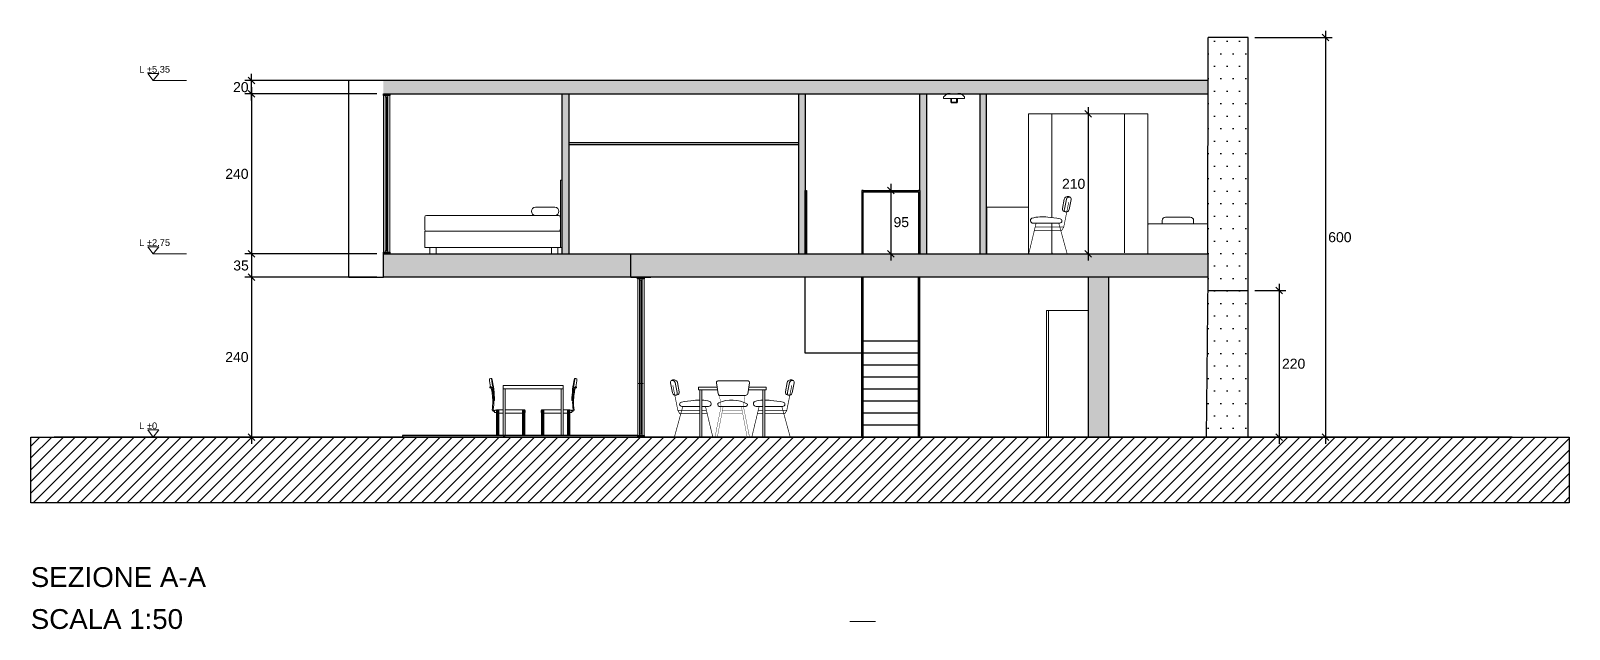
# Model space of a CAD drawing. Header units: inches. Extents: x -173 to 14008, y -3334 to 10368.
# Drawn here: x 7488 to 9797, y -3334 to -2436 of the extents above; entities that cross this region are included whole.
import ezdxf

# ---------------------------------------------------------------- set-up
doc = ezdxf.new("R2010")
doc.units = ezdxf.units.IN
doc.header["$MEASUREMENT"] = 0
doc.linetypes.add('HIDDEN', pattern=[0.375, 0.25, -0.125])
for name, color, linetype, lineweight in [('ARREDAMENTO', 8, 'Continuous', 18), ('INFISSI', 4, 'Continuous', 18), ('QUOTE', 6, 'Continuous', 9)]:
    doc.layers.add(name, color=color, linetype=linetype, lineweight=lineweight)
doc.styles.get("Standard").update_dxf_attribs({"font": 'Arial.ttf'})
doc.dimstyles.get("Standard").update_dxf_attribs({"dimtxt": 15, "dimasz": 10, "dimexe": 10, "dimexo": 10, "dimgap": 5, "dimtad": 2, "dimtih": 1, "dimtoh": 1, "dimdec": 0, "dimzin": 0, "dimdsep": 46, "dimtxsty": 'Standard', "dimblk": 'OBLIQUE', "dimblk1": 'OBLIQUE', "dimblk2": 'OBLIQUE', "dimcen": 0.09, "dimdle": 10, "dimadec": 0, "dimazin": 0, "dimtfac": 1, "dimtdec": 0, "dimtofl": 0, "dimtmove": 0, "dimatfit": 3, "dimldrblk": 'OBLIQUE', "dimfxl": 1, "dimtolj": 1, "dimtzin": 0, "dimarcsym": 0})

# ---------------------------------------------------------------- blocks, each defined once
blk = doc.blocks.new('_Oblique')
at = {"color": 0, "linetype": 'ByBlock', "lineweight": -2}
blk.add_line((-0.5, -0.5), (0.5, 0.5), dxfattribs=at)
blk = doc.blocks.new('*D116')
at = {"layer": 'Defpoints', "color": 0, "transparency": 16777216}
for p in [(8017, -2805.7), (7818.8, -3045.7), (8017, -3045.7)]:
    blk.add_point(p, dxfattribs=at)
at = {"layer": 'QUOTE', "color": 0, "lineweight": -2, "transparency": 16777216}
for p, q in [((8007, -2805.7), (7808.8, -2805.7)), ((7818.8, -2795.7), (7818.8, -3055.7)), ((8007, -3045.7), (7808.8, -3045.7))]:
    blk.add_line(p, q, dxfattribs=at)
at = {"layer": 'QUOTE', "color": 0, "lineweight": -2, "transparency": 16777216, "xscale": 10, "yscale": 10, "zscale": 10}
for p, rotation in [((7818.8, -2805.7), 90), ((7818.8, -3045.7), 270)]:
    blk.add_blockref('_Oblique', p, dxfattribs=dict(at, rotation=rotation))
at = {"layer": 'QUOTE', "color": 0, "transparency": 16777216, "insert": (7797, -2925.7), "char_height": 15, "attachment_point": 5}
blk.add_mtext('\\A1;240', dxfattribs=at)
blk = doc.blocks.new('*D117')
at = {"layer": 'Defpoints', "color": 0, "transparency": 16777216}
for p in [(8017, -2770.7), (7818.8, -2805.7), (7965, -2805.7)]:
    blk.add_point(p, dxfattribs=at)
at = {"layer": 'QUOTE', "color": 0, "lineweight": -2, "transparency": 16777216}
for p, q in [((8007, -2770.7), (7808.8, -2770.7)), ((7818.8, -2760.7), (7818.8, -2815.7)), ((7955, -2805.7), (7808.8, -2805.7))]:
    blk.add_line(p, q, dxfattribs=at)
at = {"layer": 'QUOTE', "color": 0, "lineweight": -2, "transparency": 16777216, "xscale": 10, "yscale": 10, "zscale": 10}
for p, rotation in [((7818.8, -2770.7), 90), ((7818.8, -2805.7), 270)]:
    blk.add_blockref('_Oblique', p, dxfattribs=dict(at, rotation=rotation))
at = {"layer": 'QUOTE', "color": 0, "transparency": 16777216, "insert": (7803.2, -2788.2), "char_height": 15, "attachment_point": 5}
blk.add_mtext('\\A1;35', dxfattribs=at)
blk = doc.blocks.new('*D118')
at = {"layer": 'Defpoints', "color": 0, "transparency": 16777216}
for p in [(7965, -2530.5), (7818.8, -2770.7), (7965, -2770.7)]:
    blk.add_point(p, dxfattribs=at)
at = {"layer": 'QUOTE', "color": 0, "lineweight": -2, "transparency": 16777216}
for p, q in [((7955, -2530.5), (7808.8, -2530.5)), ((7818.8, -2520.5), (7818.8, -2780.7)), ((7955, -2770.7), (7808.8, -2770.7))]:
    blk.add_line(p, q, dxfattribs=at)
at = {"layer": 'QUOTE', "color": 0, "lineweight": -2, "transparency": 16777216, "xscale": 10, "yscale": 10, "zscale": 10}
for p, rotation in [((7818.8, -2530.5), 90), ((7818.8, -2770.7), 270)]:
    blk.add_blockref('_Oblique', p, dxfattribs=dict(at, rotation=rotation))
at = {"layer": 'QUOTE', "color": 0, "transparency": 16777216, "insert": (7797, -2650.6), "char_height": 15, "attachment_point": 5}
blk.add_mtext('\\A1;240', dxfattribs=at)
blk = doc.blocks.new('*D114')
at = {"layer": 'Defpoints', "color": 0, "transparency": 16777216}
for p in [(9315.2, -2445.7), (9315.2, -3045.7), (9431.3, -3045.7)]:
    blk.add_point(p, dxfattribs=at)
at = {"layer": 'QUOTE', "color": 0, "lineweight": -2, "transparency": 16777216}
for p, q in [((9325.2, -2445.7), (9441.3, -2445.7)), ((9431.3, -2435.7), (9431.3, -3055.7)), ((9325.2, -3045.7), (9441.3, -3045.7))]:
    blk.add_line(p, q, dxfattribs=at)
at = {"layer": 'QUOTE', "color": 0, "lineweight": -2, "transparency": 16777216, "xscale": 10, "yscale": 10, "zscale": 10}
for p, rotation in [((9431.3, -2445.7), 90), ((9431.3, -3045.7), 270)]:
    blk.add_blockref('_Oblique', p, dxfattribs=dict(at, rotation=rotation))
at = {"layer": 'QUOTE', "color": 0, "transparency": 16777216, "insert": (9453, -2745.7), "char_height": 15, "attachment_point": 5}
blk.add_mtext('\\A1;600', dxfattribs=at)
blk = doc.blocks.new('*D115')
at = {"layer": 'Defpoints', "color": 0, "transparency": 16777216}
for p in [(9315.3, -2825.7), (9315.2, -3045.7), (9361.8, -3045.7)]:
    blk.add_point(p, dxfattribs=at)
at = {"layer": 'QUOTE', "color": 0, "lineweight": -2, "transparency": 16777216}
for p, q in [((9361.8, -2815.7), (9361.8, -3055.7)), ((9325.3, -2825.7), (9371.8, -2825.7)), ((9325.2, -3045.7), (9371.8, -3045.7))]:
    blk.add_line(p, q, dxfattribs=at)
at = {"layer": 'QUOTE', "color": 0, "lineweight": -2, "transparency": 16777216, "xscale": 10, "yscale": 10, "zscale": 10}
for p, rotation in [((9361.8, -2825.7), 90), ((9361.8, -3045.7), 270)]:
    blk.add_blockref('_Oblique', p, dxfattribs=dict(at, rotation=rotation))
at = {"layer": 'QUOTE', "color": 0, "transparency": 16777216, "insert": (9383.6, -2935.7), "char_height": 15, "attachment_point": 5}
blk.add_mtext('\\A1;220', dxfattribs=at)
blk = doc.blocks.new('chair')
for points in [[(2938.4, 3692.8), (3017.4, 3692.8, 0.320465), (3024.4, 3697.8), (3029.4, 3730.8, 0.386928), (3025.4, 3736.8), (2936.4, 3736.8, 0.414214), (2930.4, 3730.8), (2935.4, 3697.8, 0.197535), (2938.4, 3692.8, 0.642546)], [(3023.4, 3666.8, 0.230614), (2937.4, 3670.8, 0.677033), (2938.4, 3659.8, 0.358086)], [(2938.4, 3659.8), (3018.4, 3659.8, 0.514618), (3023.4, 3666.8, -1.035772)]]:
    blk.add_lwpolyline(points, format="xyb")
at = {"const_width": 1}
for points in [[(2939.4, 3692.8), (2944.4, 3659.8), (2926.2, 3567.8)], [(2933.2, 3567.8), (2950.4, 3658.8)], [(3022.6, 3567.8), (3005.4, 3658.8)], [(3016.4, 3692.8), (3011.4, 3659.8), (3029.6, 3567.8)], [(2948.4, 3646.8), (3007.4, 3646.8)], [(2948.4, 3639.8), (3007.4, 3639.8)]]:
    blk.add_lwpolyline(points, dxfattribs=at)
blk = doc.blocks.new('bed')
for p, q in [((4272.5, 9908.6), (4272.5, 9807.2)), ((4275.5, 9908.6), (4272.5, 9908.6)), ((4275.5, 9807.2), (4275.5, 9908.6)), ((4264.2, 9867.9), (4235.3, 9867.9)), ((4068.9, 9853), (4068.9, 9834.5)), ((4269.9, 9855.6), (4071.5, 9855.6)), ((4235.3, 9855.6), (4235.3, 9855.6)), ((4235.3, 9855.6), (4235.3, 9855.6)), ((4235.3, 9855.6), (4235.3, 9855.6)), ((4235.3, 9855.6), (4235.3, 9855.6)), ((4235.3, 9855.6), (4235.3, 9855.6)), ((4235.3, 9855.6), (4235.3, 9855.6)), ((4235.3, 9855.6), (4235.3, 9855.6)), ((4235.3, 9855.6), (4235.3, 9855.6)), ((4235.3, 9855.6), (4235.3, 9855.6)), ((4235.3, 9855.6), (4235.3, 9855.6)), ((4235.3, 9855.6), (4235.3, 9855.6)), ((4235.3, 9855.6), (4235.3, 9855.6)), ((4235.3, 9855.6), (4235.3, 9855.6)), ((4235.3, 9855.6), (4235.3, 9855.6)), ((4235.3, 9855.6), (4235.3, 9855.6)), ((4235.3, 9855.6), (4235.3, 9855.6)), ((4235.3, 9855.6), (4235.3, 9855.6)), ((4235.3, 9855.6), (4235.3, 9855.6)), ((4235.3, 9855.6), (4235.3, 9855.6)), ((4235.3, 9855.6), (4235.3, 9855.6)), ((4235.3, 9855.6), (4235.3, 9855.6)), ((4235.3, 9855.6), (4235.3, 9855.6)), ((4235.3, 9855.6), (4235.3, 9855.6)), ((4235.3, 9855.6), (4235.3, 9855.6)), ((4235.3, 9855.6), (4235.3, 9855.6)), ((4235.3, 9855.6), (4235.3, 9855.6)), ((4235.3, 9855.6), (4235.3, 9855.6)), ((4235.3, 9855.6), (4235.3, 9855.6)), ((4235.3, 9855.6), (4235.3, 9855.6)), ((4235.3, 9855.6), (4235.3, 9855.6)), ((4235.3, 9855.6), (4235.3, 9855.6)), ((4235.3, 9855.6), (4235.3, 9855.6)), ((4235.3, 9855.6), (4235.3, 9855.6)), ((4235.3, 9855.6), (4235.3, 9855.6)), ((4235.3, 9855.6), (4235.3, 9855.6)), ((4235.3, 9855.6), (4235.3, 9855.6)), ((4235.3, 9855.6), (4235.3, 9855.6)), ((4235.3, 9855.6), (4235.3, 9855.6)), ((4235.3, 9855.6), (4235.3, 9855.6)), ((4235.3, 9855.6), (4235.3, 9855.6)), ((4235.3, 9855.6), (4235.3, 9855.6)), ((4235.3, 9855.6), (4235.3, 9855.6)), ((4235.3, 9855.6), (4235.3, 9855.6)), ((4235.3, 9855.6), (4235.3, 9855.6)), ((4235.3, 9855.6), (4235.3, 9855.6)), ((4235.3, 9855.6), (4235.3, 9855.6)), ((4235.3, 9855.6), (4235.3, 9855.6)), ((4235.3, 9855.6), (4235.3, 9855.6)), ((4235.3, 9855.6), (4235.3, 9855.6)), ((4235.3, 9855.6), (4235.3, 9855.6)), ((4235.3, 9855.6), (4235.3, 9855.6)), ((4071.5, 9831.9), (4068.9, 9831.9)), ((4068.9, 9831.9), (4068.9, 9807.2)), ((4272.5, 9831.9), (4071.5, 9831.9)), ((4275.5, 9807.2), (4068.9, 9807.2)), ((4076.8, 9807.2), (4076.8, 9797.9)), ((4076.8, 9797.9), (4086.1, 9797.9)), ((4086.1, 9807.2), (4086.1, 9797.9)), ((4259.4, 9807.2), (4259.4, 9797.9)), ((4259.4, 9797.9), (4268.7, 9797.9)), ((4268.7, 9807.2), (4268.7, 9797.9)), ((4272.5, 9807.2), (4275.5, 9807.2))]:
    blk.add_line(p, q)
for centre, radius, start, end in [((4235.3, 9861.8), 6.18, 90, 270), ((4264.2, 9861.8), 6.18, 270, 90), ((4071.5, 9853), 2.57, 90, 180), ((4235.3, 9855.6), 0.0000103, 0, 90), ((4235.3, 9855.6), 0.0000103, 90, 180), ((4235.3, 9855.6), 0.0000103, 180, 270), ((4235.3, 9855.6), 0.0000103, 270, 0), ((4235.3, 9855.6), 0.0000103, 0, 90), ((4235.3, 9855.6), 0.0000103, 270, 0), ((4235.3, 9855.6), 0.0000103, 180, 270), ((4235.3, 9855.6), 0.0000103, 90, 180), ((4235.3, 9855.6), 0.0000103, 0, 90), ((4235.3, 9855.6), 0.0000103, 90, 180), ((4235.3, 9855.6), 0.0000103, 180, 270), ((4235.3, 9855.6), 0.0000103, 0, 90), ((4235.3, 9855.6), 0.0000103, 270, 0), ((4235.3, 9855.6), 0.0000103, 180, 270), ((4235.3, 9855.6), 0.0000103, 90, 180), ((4235.3, 9855.6), 0.0000103, 0, 90), ((4235.3, 9855.6), 0.0000103, 270, 0), ((4235.3, 9855.6), 0.0000103, 270, 0), ((4235.3, 9855.6), 0.0000103, 270, 27.4658), ((4235.3, 9855.6), 0.0000103, 27.4658, 90), ((4235.3, 9855.6), 0.0000103, 270, 27.4658), ((4235.3, 9855.6), 0.0000103, 27.4658, 90), ((4235.3, 9855.6), 0.0000103, 27.4658, 90), ((4235.3, 9855.6), 0.0000103, 27.4658, 90), ((4235.3, 9855.6), 0.0000103, 90, 207.4658), ((4235.3, 9855.6), 0.0000103, 207.4658, 270), ((4235.3, 9855.6), 0.0000103, 90, 207.4658), ((4235.3, 9855.6), 0.0000103, 207.4658, 270), ((4235.3, 9855.6), 0.0000103, 90, 207.4658), ((4235.3, 9855.6), 0.0000103, 270, 27.4658), ((4235.3, 9855.6), 0.0000103, 27.4658, 90), ((4235.3, 9855.6), 0.0000103, 90, 207.4658), ((4235.3, 9855.6), 0.0000103, 207.4658, 270), ((4235.3, 9855.6), 0.0000309, 90, 207.4658), ((4235.3, 9855.6), 0.0000309, 90, 207.4658), ((4235.3, 9855.6), 0.0000309, 207.4658, 270), ((4235.3, 9855.6), 0.0000309, 270, 27.4658), ((4235.3, 9855.6), 0.0000309, 27.4658, 90), ((4269.9, 9853), 2.57, 0, 90), ((4071.5, 9834.5), 2.57, 180, 270), ((4269.9, 9834.5), 2.57, 270, 0)]:
    blk.add_arc(centre, radius, start, end)
blk = doc.blocks.new('sedia1')
at = {"layer": 'ARREDAMENTO'}
for points, format in [([(14282.3, 12522.3, -0.278613), (14279.3, 12525.8), (14276.3, 12540.8, -0.343108), (14278.3, 12544.8, -0.444602), (14286.8, 12541.3), (14289.3, 12527.3, -0.274326), (14287.8, 12523.3, -0.225561), (14282.3, 12522.3)], "xyb"), ([(14277.4, 12544.2, -0.416817), (14283.3, 12541.3), (14286.3, 12526.3, -0.232923), (14285.2, 12522.1, 5.5686)], "xyb"), ([(14330.3, 12505.3), (14293.3, 12505.3, -0.926031), (14292.8, 12511.8, -0.027822), (14311.4, 12514.2, -0.100592), (14335.3, 12512.8, -0.796756), (14333.3, 12505.3), (14330.3, 12505.3)], "xyb"), ([(14326.5, 12499.4, 1, 1, 0), (14326.5, 12499.4, 0, 0, 0)], "xyseb")]:
    blk.add_lwpolyline(points, format=format, dxfattribs=at)
at = {"layer": 'ARREDAMENTO', "const_width": 1}
for points in [[(14279.8, 12536.8), (14287.3, 12499.3), (14329.8, 12499.3)], [(14282.3, 12459.8), (14294.8, 12505.3)], [(14330.8, 12494.3), (14290.3, 12494.3), (14287.3, 12499.3)], [(14339.8, 12459.3), (14328.8, 12505.3)]]:
    blk.add_lwpolyline(points, dxfattribs=at)
blk = doc.blocks.new('*D129')
at = {"layer": 'Defpoints', "color": 0, "ltscale": 0.1, "transparency": 16777216}
for p in [(9075.1, -2560.6), (9075.1, -2770.6), (9075.1, -2770.6)]:
    blk.add_point(p, dxfattribs=at)
at = {"layer": 'QUOTE', "color": 0, "lineweight": -2, "ltscale": 0.1, "transparency": 16777216}
for p, q in [((9065.1, -2560.6), (9065.1, -2560.6)), ((9075.1, -2550.6), (9075.1, -2780.6))]:
    blk.add_line(p, q, dxfattribs=at)
at = {"layer": 'QUOTE', "color": 0, "lineweight": -2, "ltscale": 0.1, "transparency": 16777216, "xscale": 10, "yscale": 10, "zscale": 10}
for p, rotation in [((9075.1, -2560.6), 90), ((9075.1, -2770.6), 270)]:
    blk.add_blockref('_Oblique', p, dxfattribs=dict(at, rotation=rotation))
at = {"layer": 'QUOTE', "color": 0, "ltscale": 0.1, "transparency": 16777216, "insert": (9053.3, -2665.6), "char_height": 15, "attachment_point": 5}
blk.add_mtext('\\A1;210', dxfattribs=at)
blk = doc.blocks.new('*D130')
at = {"layer": 'Defpoints', "color": 0, "ltscale": 0.1, "transparency": 16777216}
for p in [(8778.9, -2675.6), (8778.9, -2770.7), (8778.9, -2770.7)]:
    blk.add_point(p, dxfattribs=at)
at = {"layer": 'QUOTE', "color": 0, "lineweight": -2, "ltscale": 0.1, "transparency": 16777216}
blk.add_line((8778.9, -2665.6), (8778.9, -2780.7), dxfattribs=at)
at = {"layer": 'QUOTE', "color": 0, "lineweight": -2, "ltscale": 0.1, "transparency": 16777216, "xscale": 10, "yscale": 10, "zscale": 10}
for p, rotation in [((8778.9, -2675.6), 90), ((8778.9, -2770.7), 270)]:
    blk.add_blockref('_Oblique', p, dxfattribs=dict(at, rotation=rotation))
at = {"layer": 'QUOTE', "color": 0, "ltscale": 0.1, "transparency": 16777216, "insert": (8794.5, -2723.1), "char_height": 15, "attachment_point": 5}
blk.add_mtext('\\A1;95', dxfattribs=at)
blk = doc.blocks.new('*D131')
at = {"layer": 'Defpoints', "color": 0, "ltscale": 0.1, "transparency": 16777216}
for p in [(7818.8, -2510.3), (8016.5, -2510.3), (8016.9, -2530.5)]:
    blk.add_point(p, dxfattribs=at)
at = {"layer": 'QUOTE', "color": 0, "lineweight": -2, "ltscale": 0.1, "transparency": 16777216}
for p, q in [((8006.5, -2510.3), (7808.8, -2510.3)), ((7818.8, -2540.5), (7818.8, -2500.3)), ((8006.9, -2530.5), (7808.8, -2530.5))]:
    blk.add_line(p, q, dxfattribs=at)
at = {"layer": 'QUOTE', "color": 0, "lineweight": -2, "ltscale": 0.1, "transparency": 16777216, "xscale": 10, "yscale": 10, "zscale": 10}
for p, rotation in [((7818.8, -2510.3), 90), ((7818.8, -2530.5), 270)]:
    blk.add_blockref('_Oblique', p, dxfattribs=dict(at, rotation=rotation))
at = {"layer": 'QUOTE', "color": 0, "ltscale": 0.1, "transparency": 16777216, "insert": (7802.9, -2520.4), "char_height": 15, "attachment_point": 5}
blk.add_mtext('\\A1;20', dxfattribs=at)

msp = doc.modelspace()

# ---------------------------------------------------------------- hatches: boundary and pattern name
h = msp.add_hatch()
h.set_pattern_fill('DOTS', color=256, scale=300)
h.set_pattern_definition([(0, (3077.297, -12613.848), (9.375, 18.75), [0, -18.75])])
h.paths.add_polyline_path([(9315.2, -2445.7), (9254.8, -2445.7), (9254.8, -3045.7), (9315.2, -3045.7)])
h = msp.add_hatch(color=256)
h.dxf.hatch_style = 1
h.paths.add_polyline_path([(9254.8, -2510.3), (8016.9, -2510.3), (8016.9, -2530.5), (9254.8, -2530.5)])
h = msp.add_hatch(color=0)
h.dxf.hatch_style = 1
h.paths.add_polyline_path([(8023.7, -2533), (8023.7, -2533), (8023.7, -2533), (8023.7, -2533), (8026.5, -2533), (8026.5, -2530.5), (8016.9, -2530.5), (8016.9, -2533), (8019.7, -2533), (8019.7, -2533), (8019.7, -2533), (8019.7, -2533)])
h = msp.add_hatch(color=256)
h.dxf.hatch_style = 1
h.paths.add_polyline_path([(8295.5, -2530.5), (8285.5, -2530.5), (8285.5, -2770.7), (8295.5, -2770.7)])
h = msp.add_hatch(color=256)
h.dxf.hatch_style = 1
h.paths.add_polyline_path([(8650.4, -2530.5), (8640.4, -2530.5), (8640.4, -2770.6), (8650.4, -2770.6)])
h = msp.add_hatch(color=256)
h.dxf.hatch_style = 1
h.paths.add_polyline_path([(8832.4, -2530.5), (8822.4, -2530.5), (8822.4, -2675.6), (8822.4, -2770.6), (8832.4, -2770.6)])
at = {"ltscale": 0.1}
h = msp.add_hatch(color=256, dxfattribs=at)
h.dxf.hatch_style = 1
h.paths.add_polyline_path([(8922.4, -2530.5), (8912.4, -2530.5), (8912.4, -2770.6), (8922.4, -2770.6)])
h = msp.add_hatch(color=0)
h.dxf.hatch_style = 1
h.paths.add_polyline_path([(8026.6, -2770.5), (8026.6, -2768), (8017, -2768), (8017, -2770.5)])
h = msp.add_hatch(color=256)
h.dxf.hatch_style = 1
h.paths.add_polyline_path([(8017, -2770.7), (8017, -2805.7), (9254.8, -2805.7), (9254.8, -2770.7)])
h = msp.add_hatch(color=0)
h.dxf.hatch_style = 1
h.paths.add_polyline_path([(8405.6, -2808.2), (8405.6, -2808.2), (8405.6, -2808.2), (8405.6, -2808.2), (8408.3, -2808.2), (8408.3, -2805.7), (8398.7, -2805.7), (8398.7, -2808.2), (8401.6, -2808.2), (8401.6, -2808.2), (8401.6, -2808.2), (8401.6, -2808.2)])
h = msp.add_hatch(color=256, dxfattribs=at)
h.dxf.hatch_style = 1
h.paths.add_polyline_path([(9105.4, -2805.7), (9075.4, -2805.7), (9075.4, -3045.7), (9105.4, -3045.7)])
h = msp.add_hatch()
h.set_pattern_fill('ANSI31', color=0, scale=100)
h.set_pattern_definition([(45, (3077.297, -12613.848), (-8.838835, 8.838835), [])])
h.paths.add_polyline_path([(7487.5, -3045.7), (7487.5, -3144.3), (9797.4, -3144.3), (9797.4, -3045.7)])
h = msp.add_hatch(color=0)
h.dxf.hatch_style = 1
h.paths.add_polyline_path([(8408.4, -3045.7), (8408.4, -3043.2), (8398.8, -3043.2), (8398.8, -3045.7)])

# ---------------------------------------------------------------- linework, layer by layer
for p, q in [((9254.8, -2770.7), (9255.2, -2445.7)), ((8868, -2530.5), (8879.5, -2530.5)), ((8912.4, -2530.5), (8912.4, -2770.6)), ((8922.4, -2770.6), (8922.4, -2530.5)), ((8922.4, -2700.6), (8922.4, -2770.6)), ((8912.4, -2770.6), (8922.4, -2770.6)), ((9254.8, -2805.7), (9252.4, -3045.7))]:
    msp.add_line(p, q, dxfattribs=at)
for p, q in [((9315.2, -2445.7), (9255.2, -2445.7)), ((9315.2, -3045.7), (9315.2, -2445.7)), ((7965, -2805.7), (7965, -2510.3)), ((9254.8, -2510.3), (7965, -2510.3)), ((8026.5, -2530.5), (9254.8, -2530.5)), ((8285.5, -2770.7), (8285.5, -2530.5)), ((8285.5, -2530.5), (8295.5, -2530.5)), ((8295.5, -2530.5), (8295.5, -2770.7)), ((8300.6, -2530.5), (8308.6, -2530.5)), ((8635.9, -2530.5), (8645.9, -2530.5)), ((8640.4, -2530.5), (8640.4, -2770.6)), ((8650.4, -2530.5), (8650.4, -2770.6)), ((8822.4, -2675.6), (8822.4, -2530.5)), ((8822.4, -2530.5), (8832.4, -2530.5)), ((8832.4, -2530.5), (8832.4, -2770.6)), ((8868, -2530.5), (8863.8, -2530.5)), ((8883.7, -2530.5), (8879.5, -2530.5)), ((9315.2, -3045.7), (9315.3, -2518.5)), ((8295.5, -2603.5), (8640.4, -2603.5)), ((8295.5, -2603.5), (8295.5, -2606.5)), ((8295.5, -2606.5), (8640.4, -2606.5)), ((8650.4, -2770.6), (8650.4, -2675.6)), ((8650.4, -2675.6), (8652.4, -2675.6)), ((8652.4, -2675.6), (8652.4, -2770.6)), ((8735.4, -2675.6), (8735.4, -2770.6)), ((8737.4, -2675.6), (8735.4, -2675.6)), ((8735.4, -2675.6), (8822.4, -2675.6)), ((8737.4, -2770.7), (8737.4, -2677.6)), ((8737.4, -2677.6), (8820.4, -2677.6)), ((8822.4, -2675.6), (8820.4, -2675.6)), ((8820.4, -2677.6), (8820.4, -2770.6)), ((8822.4, -2675.6), (8822.4, -2770.7)), ((8017, -2770.7), (9254.8, -2770.6)), ((8388.6, -2805.7), (8388.6, -2770.7)), ((9021, -2770.6), (9021, -2769.3)), ((9021, -2770.6), (9104.8, -2770.6)), ((7965, -2805.7), (8017, -2805.7)), ((8388.6, -2805.7), (8418.6, -2805.7)), ((8650.4, -2919.7), (8650.4, -2805.7)), ((8735.4, -3045.7), (8735.4, -2805.7)), ((8737.4, -3045.7), (8737.4, -2805.7)), ((8820.4, -3045.7), (8820.4, -2805.7)), ((8822.4, -3045.7), (8822.4, -2805.7)), ((8914.5, -2805.7), (8884.5, -2805.7)), ((9075.4, -3045.7), (9075.4, -2805.7)), ((9105.4, -2805.7), (9105.4, -3045.7)), ((9254.9, -2825.7), (9315.3, -2825.7)), ((9075.4, -3045.7), (9075.4, -2855.7)), ((8820.4, -2901.7), (8737.4, -2901.7)), ((8820.4, -2919.7), (8650.4, -2919.7)), ((8820.4, -2937.7), (8737.4, -2937.7)), ((8820.4, -2955.7), (8737.4, -2955.7)), ((8820.4, -2973.7), (8737.4, -2973.7)), ((8820.4, -2991.7), (8737.4, -2991.7)), ((8820.4, -3009.7), (8737.4, -3009.7)), ((9711.5, -3045.7), (7522.4, -3045.7)), ((7733.4, -3045.7), (7763.4, -3045.7)), ((7763.4, -3045.7), (7894.2, -3045.7)), ((7768.4, -3045.7), (7772.4, -3045.7)), ((7818.4, -3045.7), (7814.4, -3045.7)), ((7894.2, -3045.7), (8259.1, -3045.7)), ((8398.8, -3043.2), (8045.4, -3043.2)), ((8045.4, -3043.2), (8045.4, -3045.7)), ((8130, -3045.7), (8136.6, -3045.7)), ((8196.8, -3043.2), (8199.8, -3043.2)), ((8257.3, -3043.2), (8255.3, -3043.2)), ((8286.8, -3043.2), (8283.8, -3043.2)), ((8296.3, -3043.2), (8294.3, -3043.2)), ((8541.9, -3045.7), (8551.9, -3045.7)), ((8820.4, -3045.7), (8650.4, -3045.7)), ((8735.4, -3045.7), (8737.4, -3045.7)), ((8820.4, -3027.7), (8737.4, -3027.7)), ((8820.4, -3045.7), (8822.4, -3045.7)), ((9105.4, -3045.7), (9075.4, -3045.7)), ((9255.2, -3045.7), (9315.2, -3045.7))]:
    msp.add_line(p, q)
at = {"color": 0}
msp.add_line((7733.4, -3045.7), (9252.4, -3045.7), dxfattribs=at)
for points in [[(8026.5, -2530.5), (8026.5, -2533), (8016.9, -2533), (8016.9, -2530.5)], [(8026.6, -2768), (8026.6, -2770.5), (8017, -2770.5), (8017, -2768)], [(9254.8, -2805.7), (8017, -2805.7), (8017, -2770.7), (9254.8, -2770.7)], [(8408.3, -2805.7), (8408.3, -2808.2), (8398.7, -2808.2), (8398.7, -2805.7)], [(7487.5, -3045.7), (9797.4, -3045.7), (9797.4, -3144.3), (7487.5, -3144.3)], [(8408.4, -3043.2), (8408.4, -3045.7), (8398.8, -3045.7), (8398.8, -3043.2)]]:
    msp.add_lwpolyline(points, close=True)
at = {"layer": 'ARREDAMENTO'}
for p, q in [((8858, -2535.1), (8858, -2537.5)), ((8858, -2537.5), (8868.7, -2537.5)), ((8878.8, -2537.5), (8868.7, -2537.5)), ((8868.7, -2537.5), (8868.7, -2543)), ((8869.9, -2544), (8869.9, -2537.5)), ((8877.6, -2544), (8877.6, -2537.5)), ((8878.8, -2543), (8878.8, -2537.5)), ((8878.8, -2537.5), (8889.5, -2537.5)), ((8889.5, -2537.5), (8889.5, -2535.1)), ((8868.7, -2543), (8873.8, -2543)), ((8870, -2544), (8873.8, -2544)), ((8878.8, -2543), (8873.8, -2543)), ((8873.8, -2544), (8877.5, -2544)), ((9253.8, -2725.6), (9165.8, -2725.6)), ((9015.4, -2855.7), (9012.4, -2855.7)), ((9012.4, -2855.7), (9012.4, -3045.7)), ((9075.4, -2855.7), (9015.4, -2855.7)), ((9015.4, -2855.7), (9015.4, -3045.7)), ((8196.8, -2968.2), (8286.8, -2968.2)), ((8196.8, -2968.2), (8196.8, -2973.2)), ((8196.8, -2968.2), (8196.8, -3043.2)), ((8196.8, -2973.2), (8286.8, -2973.2)), ((8199.8, -3043.2), (8199.8, -2973.2)), ((8283.8, -3043.2), (8283.8, -2973.2)), ((8286.8, -2973.2), (8286.8, -2968.2)), ((8286.8, -2968.2), (8286.8, -3043.2)), ((8490, -2970.7), (8518, -2970.7)), ((8490, -2970.7), (8490, -2974.7)), ((8490, -2970.7), (8518, -2970.7)), ((8490, -2974.7), (8518.6, -2974.7)), ((8492, -2974.7), (8492, -3045.7)), ((8495, -2974.7), (8495, -3045.7)), ((8591.6, -2974.7), (8564.9, -2974.7)), ((8565.5, -2970.7), (8591.6, -2970.7)), ((8586.6, -2974.7), (8586.6, -3045.7)), ((8589.6, -2974.7), (8589.6, -3045.7)), ((8591.6, -2974.7), (8591.6, -2970.7)), ((8182.5, -2990.6), (8183.9, -2990.6)), ((8301.1, -2990.6), (8299.8, -2990.6)), ((8182.7, -3007.3), (8184, -3007.3)), ((8184.4, -3005.8), (8182.9, -3005.8)), ((8184, -3007.3), (8183.6, -3008.7)), ((8183.6, -3008.7), (8186.6, -3008.7)), ((8184.4, -3005.8), (8184, -3007.3)), ((8184.6, -3005.2), (8184.4, -3005.8)), ((8186.6, -3005.2), (8184.6, -3005.2)), ((8186.6, -3004.7), (8186.6, -3005.2)), ((8196.8, -3004.7), (8186.6, -3004.7)), ((8186.6, -3005.2), (8186.6, -3008.7)), ((8186.6, -3008.7), (8186.6, -3042.2)), ((8187.6, -3004.7), (8187.6, -3042.2)), ((8189.1, -3004.7), (8189.1, -3042.2)), ((8190.1, -3004.7), (8190.1, -3009.7)), ((8190.1, -3042.2), (8190.1, -3009.7)), ((8190.1, -3009.7), (8196.8, -3009.7)), ((8199.8, -3009.7), (8225.6, -3009.7)), ((8199.9, -3004.7), (8216.4, -3004.7)), ((8229.1, -3004.7), (8216.4, -3004.7)), ((8225.6, -3004.7), (8225.6, -3009.7)), ((8225.6, -3009.7), (8225.6, -3042.2)), ((8226.6, -3004.7), (8226.6, -3042.2)), ((8228.1, -3004.7), (8228.1, -3042.2)), ((8229.1, -3005.7), (8229.1, -3004.7)), ((8229.9, -3005.7), (8229.1, -3005.7)), ((8229.1, -3005.7), (8229.1, -3005.7)), ((8229.1, -3005.7), (8229.1, -3008.7)), ((8229.1, -3042.2), (8229.1, -3008.7)), ((8229.1, -3008.7), (8229.9, -3008.7)), ((8229.9, -3008.7), (8229.9, -3005.7)), ((8253.7, -3008.7), (8253.7, -3005.7)), ((8253.7, -3005.7), (8254.5, -3005.7)), ((8254.5, -3008.7), (8253.7, -3008.7)), ((8254.5, -3005.7), (8254.5, -3004.7)), ((8254.5, -3004.7), (8265.8, -3004.7)), ((8254.5, -3005.7), (8254.5, -3005.7)), ((8254.5, -3005.7), (8254.5, -3008.7)), ((8254.5, -3042.2), (8254.5, -3008.7)), ((8255.5, -3004.7), (8255.5, -3042.2)), ((8257, -3004.7), (8257, -3042.2)), ((8258, -3004.7), (8258, -3009.7)), ((8283.8, -3009.7), (8258, -3009.7)), ((8258, -3009.7), (8258, -3042.2)), ((8265.8, -3004.7), (8267.3, -3004.7)), ((8283.8, -3004.7), (8267.3, -3004.7)), ((8283.8, -3004.7), (8283.8, -3004.7)), ((8286.8, -3004.7), (8297, -3004.7)), ((8293.5, -3009.7), (8286.8, -3009.7)), ((8293.5, -3004.7), (8293.5, -3009.7)), ((8293.5, -3042.2), (8293.5, -3009.7)), ((8294.5, -3004.7), (8294.5, -3042.2)), ((8296, -3004.7), (8296, -3042.2)), ((8297, -3004.7), (8297, -3005.2)), ((8297, -3005.2), (8299, -3005.2)), ((8297, -3005.2), (8297, -3008.7)), ((8300.1, -3008.7), (8297, -3008.7)), ((8297, -3008.7), (8297, -3042.2)), ((8299, -3005.2), (8299.2, -3005.8)), ((8299.2, -3005.8), (8300.8, -3005.8)), ((8299.2, -3005.8), (8299.7, -3007.3)), ((8301, -3007.3), (8299.7, -3007.3)), ((8299.7, -3007.3), (8300.1, -3008.7)), ((8225.6, -3042.2), (8226.4, -3042.2)), ((8226.4, -3042.2), (8226.4, -3043.2)), ((8228.4, -3042.2), (8226.4, -3042.2)), ((8228.4, -3043.2), (8228.4, -3042.2)), ((8228.4, -3042.2), (8229.1, -3042.2)), ((8255.3, -3042.2), (8254.5, -3042.2)), ((8255.3, -3043.2), (8255.3, -3042.2)), ((8255.3, -3042.2), (8257.3, -3042.2)), ((8258, -3042.2), (8257.3, -3042.2)), ((8257.3, -3042.2), (8257.3, -3043.2)), ((8294.3, -3042.2), (8293.5, -3042.2)), ((8294.3, -3043.2), (8294.3, -3042.2)), ((8294.3, -3042.2), (8296.3, -3042.2)), ((8297, -3042.2), (8296.3, -3042.2)), ((8296.3, -3042.2), (8296.3, -3043.2)), ((9315.2, -3045.7), (9254.8, -3045.7)), ((8717.3, -3322.5), (8756, -3322.5))]:
    msp.add_line(p, q, dxfattribs=at)
at = {"layer": 'ARREDAMENTO', "ltscale": 0.1}
for p, q in [((8858, -2537.5), (8875.3, -2537.5)), ((8922.4, -2700.6), (8985.4, -2700.6)), ((8985.4, -2700.6), (8985.4, -2770.6)), ((9164.8, -2770.6), (9164.8, -2726.6))]:
    msp.add_line(p, q, dxfattribs=at)
at = {"layer": 'ARREDAMENTO', "linetype": 'HIDDEN', "ltscale": 8}
msp.add_line((8398.8, -2965.4), (8408.4, -2965.5), dxfattribs=at)
at = {"layer": 'ARREDAMENTO', "ltscale": 0.1}
msp.add_lwpolyline([(9233.4, -2725.6), (9186.2, -2725.6), (9186.2, -2720.5, -0.414214), (9191.2, -2715.5), (9228.4, -2715.5, -0.414214), (9233.4, -2720.5)], format="xyb", close=True, dxfattribs=at)
at = {"layer": 'ARREDAMENTO'}
for points, format in [([(8177.9, -2970.4, -0.051706), (8178.5, -2970.4, -0.223832), (8179.7, -2971.5, -0.070759), (8181.7, -2980.8, -0.070759)], "xyb"), ([(8305.7, -2970.4, 0.051706), (8305.1, -2970.4, 0.223832), (8303.9, -2971.5, 0.070759), (8302, -2980.8, 0.070759)], "xyb"), ([(8454, -2982.7, -0.278613), (8451, -2979.2), (8448, -2964.2, -0.343108), (8450, -2960.2, -0.444602), (8458.5, -2963.7), (8461, -2977.7, -0.274326), (8459.5, -2981.7, -0.225561), (8454, -2982.7)], "xyb"), ([(8449.1, -2960.8, -0.416817), (8455, -2963.7), (8458, -2978.7, -0.232923), (8456.9, -2982.8, 5.5686)], "xyb"), ([(8627.6, -2982.7, 0.278613), (8630.6, -2979.2), (8633.6, -2964.2, 0.343108), (8631.6, -2960.2, 0.444602), (8623.1, -2963.7), (8620.6, -2977.7, 0.274326), (8622.1, -2981.7, 0.225561), (8627.6, -2982.7)], "xyb"), ([(8632.5, -2960.8, 0.416817), (8626.6, -2963.7), (8623.6, -2978.7, 0.232923), (8624.7, -2982.8, -5.5686)], "xyb"), ([(8492, -2999.7), (8465, -2999.7, -0.926031), (8464.5, -2993.2, -0.027822), (8483.1, -2990.7, -0.037197), (8492, -2990.1, -0.796756)], "xyb"), ([(8495, -2990.2, -0.050635), (8507, -2992.2, -0.796756), (8505, -2999.7), (8502, -2999.7)], "xyb"), ([(8502, -2999.7), (8495, -2999.7, -0.926031)], "xyb"), ([(8586.6, -2990.2, 0.050635), (8574.6, -2992.2, 0.796756), (8576.6, -2999.7), (8579.6, -2999.7)], "xyb"), ([(8579.6, -2999.7), (8586.6, -2999.7, 0.926031)], "xyb"), ([(8589.6, -2999.7), (8616.6, -2999.7, 0.926031), (8617.1, -2993.2, 0.027822), (8598.5, -2990.7, 0.037197), (8589.6, -2990.1, 0.796756)], "xyb"), ([(8498.1, -3005.5, 1, 1, 0), (8498.1, -3005.5, 0, 0, 0)], "xyseb"), ([(8583.4, -3005.5, 1, 1, 0), (8583.4, -3005.5, 0, 0, 0)], "xyseb")]:
    msp.add_lwpolyline(points, format=format, dxfattribs=at)
at = {"layer": 'ARREDAMENTO', "const_width": 1}
for points in [[(8451.5, -2968.2), (8459, -3005.7), (8492, -3005.7)], [(8630.1, -2968.2), (8622.6, -3005.7), (8589.6, -3005.7)], [(8454, -3045.2), (8466.5, -2999.7)], [(8511.5, -3045.7), (8500.5, -2999.7)], [(8570.1, -3045.7), (8581.1, -2999.7)], [(8627.6, -3045.2), (8615.1, -2999.7)], [(8492, -3010.7), (8462, -3010.7), (8459, -3005.7)], [(8495, -3005.7), (8501.5, -3005.7)], [(8502.5, -3010.7), (8495, -3010.7)], [(8579.1, -3010.7), (8586.6, -3010.7)], [(8586.6, -3005.7), (8580.1, -3005.7)], [(8589.6, -3010.7), (8619.6, -3010.7), (8622.6, -3005.7)]]:
    msp.add_lwpolyline(points, dxfattribs=at)
at = {"layer": 'ARREDAMENTO'}
for centre, radius, start, end in [((8874.8, -2550.2), 22.6, 119.1643, 138.0894), ((8872.7, -2550.2), 22.6, 41.9106, 60.8357), ((8870, -2542.6), 1.32, 193.7103, 271.1049), ((8877.5, -2542.6), 1.32, 268.8951, 346.2897), ((9253.8, -2726.6), 1, 0, 90), ((8181.1, -2973.2), 15.5, 94.2773, 108.6078), ((8288.5, -2947.5), 112.9, 185.5488, 191.6986), ((8177.8, -2971.5), 1.07, 110.9391, 171.1377), ((8177.3, -2971.4), 0.572, 174.6026, 292.614), ((8178.1, -2973.3), 2.9, 93.7519, 103.2674), ((8177.9, -2972.4), 0.576, 12.1162, 121.1676), ((8147.9, -2983), 32.4, 3.5304, 19.283), ((7976.7, -2998.8), 206.4, 2.2608, 11.4324), ((7976.7, -2998.8), 207.4, 2.2593, 11.4324), ((8507, -2998.8), 207.4, 168.5676, 177.7407), ((8507, -2998.8), 206.4, 168.5676, 177.7392), ((8335.8, -2983), 32.4, 160.717, 176.4696), ((8302.6, -2973.2), 15.5, 71.3922, 85.7227), ((8305.8, -2972.4), 0.576, 58.8324, 167.8838), ((8195.1, -2947.5), 112.9, 348.3014, 354.4512), ((8305.5, -2973.3), 2.9, 76.7326, 86.2481), ((8306.3, -2971.4), 0.572, 247.386, 5.3974), ((8305.8, -2971.5), 1.07, 8.8623, 69.0609), ((8091.1, -2993.7), 90, 353.4097, 8.1061), ((8093.1, -2993.4), 89.5, 1.7881, 8.1), ((8092.2, -2993.7), 90.4, 353.3477, 1.963), ((8390.6, -2993.4), 89.5, 171.9, 178.2119), ((8391.5, -2993.7), 90.4, 178.037, 186.6523), ((8392.5, -2993.7), 90, 171.8939, 186.5903), ((8183, -3004.7), 2.63, 163.5057, 263.4062), ((8183.3, -3004.5), 1.41, 167.8732, 250.5645), ((8300.3, -3004.5), 1.41, 289.4355, 12.1268), ((8300.7, -3004.7), 2.63, 276.5938, 16.4943)]:
    msp.add_arc(centre, radius, start, end, dxfattribs=at)
at = {"layer": 'ARREDAMENTO', "ltscale": 0.1}
msp.add_arc((9165.8, -2726.6), 1, 90, 180, dxfattribs=at)
at = {"layer": 'INFISSI', "color": 4, "lineweight": 0}
for p, q in [((8017, -2533), (8017, -2768)), ((8019.7, -2655), (8019.7, -2533)), ((8023.7, -2535), (8019.7, -2535)), ((8021.5, -2720.1), (8021.5, -2535)), ((8022, -2535), (8022, -2720.1)), ((8023.7, -2533), (8023.7, -2655)), ((8026.6, -2533), (8026.6, -2768)), ((8019.7, -2768), (8019.7, -2653)), ((8023.7, -2653), (8023.7, -2768)), ((8023.7, -2766), (8019.7, -2766)), ((8023.7, -2766), (8019.7, -2766)), ((8398.8, -2808.2), (8398.8, -3043.2)), ((8401.6, -2930.2), (8401.6, -2808.2)), ((8405.6, -2810.2), (8401.6, -2810.2)), ((8403.3, -2995.3), (8403.3, -2810.2)), ((8403.8, -2810.2), (8403.8, -2995.3)), ((8405.6, -2808.2), (8405.6, -2930.2)), ((8408.4, -2808.2), (8408.4, -3043.2)), ((8401.6, -3043.2), (8401.6, -2928.2)), ((8405.6, -2928.2), (8405.6, -3043.2)), ((8405.6, -3041.2), (8401.6, -3041.2)), ((8405.6, -3041.2), (8401.6, -3041.2))]:
    msp.add_line(p, q, dxfattribs=at)
at = {"layer": 'INFISSI', "ltscale": 0.1}
for p, q in [((9164.8, -2560.6), (8985.4, -2560.6)), ((8985.4, -2560.6), (8985.4, -2700.6)), ((8985.4, -2560.6), (9020.4, -2560.6)), ((9020.4, -2560.6), (9020.4, -2716.1)), ((9129.8, -2560.6), (9129.8, -2769.3)), ((9164.8, -2770.6), (9164.8, -2560.6)), ((9020.4, -2724.5), (9020.4, -2769.3))]:
    msp.add_line(p, q, dxfattribs=at)
at = {"layer": 'INFISSI'}
for p, q in [((8021.5, -2720.1), (8021.5, -2766)), ((8022, -2766), (8022, -2720.1)), ((8021.8, -2768), (8023.8, -2768)), ((8403.3, -2995.3), (8403.3, -3041.2)), ((8403.8, -3041.2), (8403.8, -2995.3)), ((8403.7, -3043.2), (8405.7, -3043.2))]:
    msp.add_line(p, q, dxfattribs=at)
at = {"layer": 'INFISSI', "color": 4, "lineweight": 0}
for points in [[(8026.6, -2768), (8026.6, -2770.5), (8017, -2770.5), (8017, -2768)], [(8408.4, -3043.2), (8408.4, -3045.7), (8398.8, -3045.7), (8398.8, -3043.2)]]:
    msp.add_lwpolyline(points, close=True, dxfattribs=at)
at = {"layer": 'QUOTE', "ltscale": 0.1}
for p, q in [((7671.5, -2510.3), (7721.5, -2510.3)), ((7671.5, -2770.6), (7721.5, -2770.6)), ((7671.5, -3045.7), (7721.5, -3045.7))]:
    msp.add_line(p, q, dxfattribs=at)
at = {"layer": 'QUOTE'}
for points in [[(7663.1, -2499.6), (7671.5, -2510.3), (7679.9, -2499.6)], [(7663.1, -2759.9), (7671.5, -2770.6), (7679.9, -2759.9)], [(7663.1, -3034.9), (7671.5, -3045.7), (7679.9, -3034.9)]]:
    msp.add_lwpolyline(points, close=True, dxfattribs=at)

# ---------------------------------------------------------------- block references
at = {"layer": 'ARREDAMENTO'}
msp.add_blockref('bed', (4010.1, -12568.5), dxfattribs=at)
at = {"layer": 'ARREDAMENTO', "xscale": -1}
msp.add_blockref('sedia1', (23325.7, -15229.8), dxfattribs=at)
at = {"layer": 'ARREDAMENTO', "xscale": 0.5, "yscale": 0.5, "zscale": 0.5}
msp.add_blockref('chair', (7051.8, -4829.5), dxfattribs=at)

# ---------------------------------------------------------------- texts
for s, height, p in [('SEZIONE A-A    ', 29.736, (7487.5, -3270.8)), ('SCALA 1:50', 29.74, (7487.5, -3333.8))]:
    msp.add_text(s, height=height).set_placement(p)
at = {"layer": 'QUOTE'}
for s, p in [('L ±5.35', (7650.2, -2498.5)), ('L ±2.75', (7650.2, -2758.7)), ('L ±0', (7650.2, -3033.8))]:
    msp.add_text(s, height=9.99, dxfattribs=at).set_placement(p)

# ---------------------------------------------------------------- dimensions: what is measured, and where the dimension line sits
for base, p1, p2, picture, middle in [((9431.3, -3045.7), (9315.2, -2445.7), (9315.2, -3045.7), '*D114', (9453, -2745.7)), ((7818.8, -2770.7), (7965, -2530.5), (7965, -2770.7), '*D118', (7797, -2650.6)), ((7818.8, -2805.7), (8017, -2770.7), (7965, -2805.7), '*D117', (7803.2, -2788.2)), ((7818.8, -3045.7), (8017, -2805.7), (8017, -3045.7), '*D116', (7797, -2925.7)), ((9361.8, -3045.7), (9315.3, -2825.7), (9315.2, -3045.7), '*D115', (9383.6, -2935.7))]:
    dim = msp.add_linear_dim(base=base, p1=p1, p2=p2, angle=90, dimstyle='Standard', dxfattribs=at)
    dim.commit()
    dim.dimension.update_dxf_attribs({"geometry": picture, "text_midpoint": middle})
at = {"layer": 'QUOTE', "ltscale": 0.1}
dim = msp.add_linear_dim(base=(7818.8, -2510.3), p1=(8016.9, -2530.5), p2=(8016.5, -2510.3), angle=90, dimstyle='Standard', dxfattribs=at)
dim.commit()
dim.dimension.update_dxf_attribs({"geometry": '*D131', "text_midpoint": (7818.8, -2520.4), "dimtype": 160})
for base, p1, p2, picture, middle in [((9075.1, -2770.6), (9075.1, -2560.6), (9075.1, -2770.6), '*D129', (9053.3, -2665.6)), ((8778.9, -2770.7), (8778.9, -2675.6), (8778.9, -2770.7), '*D130', (8794.5, -2723.1))]:
    dim = msp.add_linear_dim(base=base, p1=p1, p2=p2, angle=90, dimstyle='Standard', dxfattribs=at)
    dim.commit()
    dim.dimension.update_dxf_attribs({"geometry": picture, "text_midpoint": middle})

doc.saveas('drawing.dxf')
